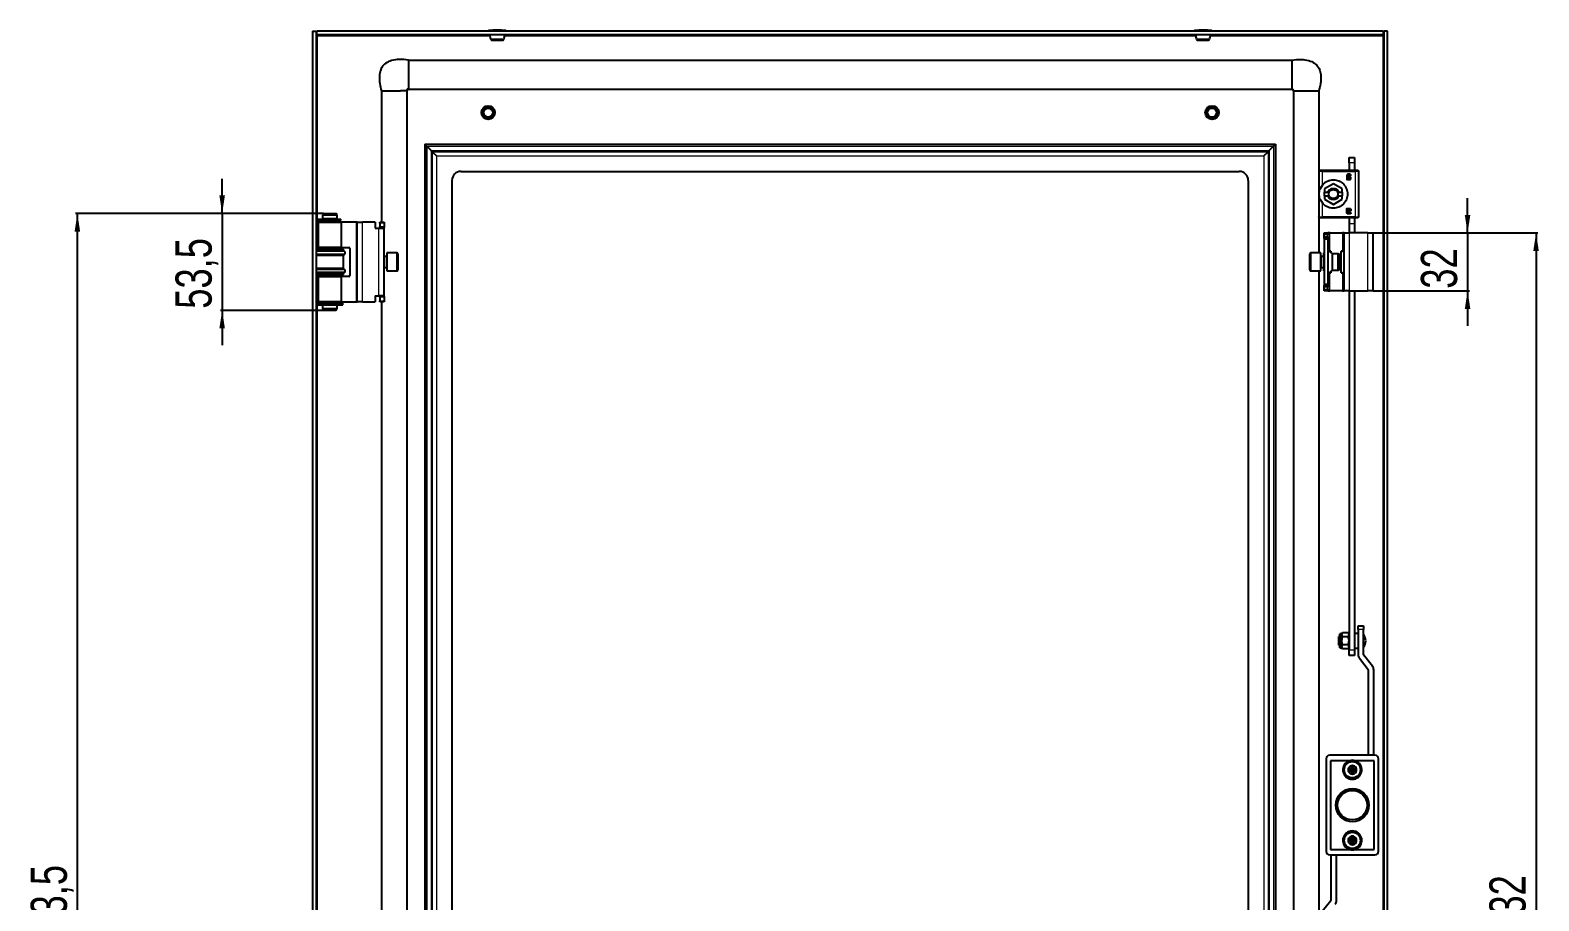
# Model space of a CAD drawing. Header units: millimetres. Extents: x -428 to 1583, y -501 to 869.
# Drawn here: x 749 to 1583, y 217 to 698 of the extents above; entities that cross this region are included whole.
import ezdxf

# ---------------------------------------------------------------- set-up
doc = ezdxf.new("R2010")
doc.units = ezdxf.units.MM
doc.layers.add('FORMAT', color=7, linetype='Continuous')
doc.styles.add('SLDTEXTSTYLE0', font='TXT', dxfattribs={"width": 0.75})
doc.dimstyles.new('SLDDIMSTYLE0', dxfattribs={"dimtxt": 20, "dimasz": 10, "dimexe": 0, "dimexo": 0.0625, "dimgap": 5, "dimtad": 2, "dimdec": 1, "dimrnd": 1e-09, "dimzin": 12, "dimdsep": 46, "dimtxsty": 'SLDTEXTSTYLE0', "dimsah": 1, "dimcen": 0.09, "dimadec": 0, "dimazin": 3, "dimtfac": 1, "dimtofl": 0, "dimtmove": 0, "dimatfit": 3, "dimfxl": 0, "dimfrac": 2, "dimtolj": 1, "dimtzin": 12, "dimarcsym": 0})
doc.dimstyles.new('SLDDIMSTYLE1', dxfattribs={"dimtxt": 20, "dimasz": 10, "dimexe": 0, "dimexo": 0.0625, "dimgap": 5, "dimtad": 2, "dimdec": 1, "dimrnd": 1e-09, "dimzin": 12, "dimdsep": 46, "dimtxsty": 'SLDTEXTSTYLE0', "dimsah": 1, "dimcen": 0.09, "dimadec": 0, "dimazin": 3, "dimtfac": 1, "dimtmove": 0, "dimatfit": 0, "dimfxl": 0, "dimfrac": 2, "dimtolj": 1, "dimtzin": 12, "dimarcsym": 0})

# ---------------------------------------------------------------- blocks, each defined once
blk = doc.blocks.new('_D_6')
at = {"layer": 'FORMAT'}
for p, q in [((911.39, 596.64), (774.32, 596.64)), ((775.32, -156.86), (775.32, 596.64)), ((911.39, -156.86), (774.32, -156.86))]:
    blk.add_line(p, q, dxfattribs=at)
for points in [[(775.32, 596.64), (773.78, 586.64), (776.85, 586.64)], [(775.32, -156.86), (776.85, -146.86), (773.78, -146.86)]]:
    blk.add_solid(points, dxfattribs=at)
at = {"layer": 'FORMAT', "insert": (749.53, 186.64), "char_height": 20, "attachment_point": 1, "rotation": 90, "style": 'SLDTEXTSTYLE0'}
blk.add_mtext('753,5', dxfattribs=at)
blk = doc.blocks.new('_D_7')
at = {"layer": 'FORMAT'}
for p, q in [((855.32, 596.64), (855.32, 615.87)), ((911.39, 596.64), (854.32, 596.64)), ((855.32, 596.64), (855.32, 543.14)), ((911.39, 543.14), (854.32, 543.14)), ((855.32, 543.14), (855.32, 523.91))]:
    blk.add_line(p, q, dxfattribs=at)
for points in [[(855.32, 596.64), (856.85, 606.64), (853.78, 606.64)], [(855.32, 543.14), (853.78, 533.14), (856.85, 533.14)]]:
    blk.add_solid(points, dxfattribs=at)
at = {"layer": 'FORMAT', "insert": (829.53, 544.03), "char_height": 20, "attachment_point": 1, "rotation": 90, "style": 'SLDTEXTSTYLE0'}
blk.add_mtext('53,5', dxfattribs=at)
blk = doc.blocks.new('_D_8')
at = {"layer": 'FORMAT'}
for p, q in [((1491.33, 585.89), (1582.33, 585.89)), ((1581.33, 585.89), (1581.33, -146.11)), ((1491.33, -146.11), (1582.33, -146.11))]:
    blk.add_line(p, q, dxfattribs=at)
for points in [[(1581.33, 585.89), (1579.79, 575.89), (1582.86, 575.89)], [(1581.33, -146.11), (1582.86, -136.11), (1579.79, -136.11)]]:
    blk.add_solid(points, dxfattribs=at)
at = {"layer": 'FORMAT', "insert": (1555.54, 197.72), "char_height": 20, "attachment_point": 1, "rotation": 90, "style": 'SLDTEXTSTYLE0'}
blk.add_mtext('732', dxfattribs=at)
blk = doc.blocks.new('_D_9')
at = {"layer": 'FORMAT'}
for p, q in [((1543.49, 585.89), (1543.49, 605.12)), ((1491.33, 585.89), (1544.49, 585.89)), ((1543.49, 585.89), (1543.49, 553.89)), ((1491.33, 553.89), (1544.49, 553.89)), ((1543.49, 553.89), (1543.49, 534.66))]:
    blk.add_line(p, q, dxfattribs=at)
for points in [[(1543.49, 585.89), (1545.03, 595.89), (1541.95, 595.89)], [(1543.49, 553.89), (1541.95, 543.89), (1545.03, 543.89)]]:
    blk.add_solid(points, dxfattribs=at)
at = {"layer": 'FORMAT', "insert": (1517.71, 555.11), "char_height": 20, "attachment_point": 1, "rotation": 90, "style": 'SLDTEXTSTYLE0'}
blk.add_mtext('32', dxfattribs=at)

msp = doc.modelspace()

# ---------------------------------------------------------------- linework, layer by layer
at = {"color": 7, "linetype": 'Continuous', "lineweight": 25}
for p, q in [((905.32, 697.39), (905.32, -257.61)), ((905.32, 697.39), (907.32, 697.39)), ((907.32, 697.39), (907.32, -257.61)), ((907.62, 695.39), (907.62, 697.39)), ((1497.02, 697.39), (907.62, 697.39)), ((1497.02, 695.39), (907.62, 695.39)), ((907.92, 694.79), (907.72, 695.39)), ((1007.32, 692.77), (1003.73, 692.77)), ((1004.22, 692.39), (1010.42, 692.39)), ((1010.91, 692.77), (1007.32, 692.77)), ((1400.91, 692.77), (1393.73, 692.77)), ((1394.22, 692.39), (1400.42, 692.39)), ((1496.93, 695.39), (1496.72, 694.79)), ((1497.02, 695.39), (1497.02, 697.39)), ((1499.32, 697.39), (1497.32, 697.39)), ((1497.32, -257.61), (1497.32, 697.39)), ((1499.32, -257.61), (1499.32, 697.39)), ((958.32, 681.39), (958.32, 665.55)), ((958.32, 681.39), (1446.32, 681.39)), ((943.32, 664.39), (944.3, 664.39)), ((943.32, 664.39), (943.32, 591.89)), ((944.3, 664.39), (946.75, 664.39)), ((946.75, 664.39), (950.32, 664.39)), ((950.32, 664.39), (953.89, 664.39)), ((957.32, 664.39), (957.32, -224.61)), ((958.32, 665.39), (1446.32, 665.39)), ((1447.32, 664.39), (1447.32, -224.61)), ((1461.32, 664.39), (1461.32, 620.06)), ((967.32, 634.89), (967.32, -195.11)), ((967.32, 634.89), (968.32, 633.89)), ((967.32, 634.89), (1437.32, 634.89)), ((968.42, 633.79), (970.73, 631.48)), ((1433.91, 631.48), (1436.22, 633.79)), ((1436.32, 633.89), (1437.32, 634.89)), ((1437.32, 634.89), (1437.32, -195.11)), ((970.73, 631.48), (971.42, 630.79)), ((971.42, 630.79), (973.73, 628.48)), ((1430.91, 628.48), (1433.22, 630.79)), ((1433.22, 630.79), (1433.91, 631.48)), ((1478.02, 627.59), (1481.02, 627.59)), ((1478.02, 624.59), (1478.02, 627.59)), ((1481.02, 627.59), (1481.02, 624.59)), ((987.32, 619.89), (1417.32, 619.89)), ((1461.32, 619.89), (1461.32, 594.89)), ((1481.32, 620.39), (1463.32, 620.39)), ((1476.76, 617.35), (1476.76, 615.48)), ((1477.29, 617.09), (1477.29, 617.31)), ((1477.67, 617.09), (1477.29, 617.09)), ((1478.02, 624.59), (1478.02, 620.39)), ((1481.02, 624.59), (1481.02, 620.39)), ((1481.92, 620.39), (1481.67, 620.39)), ((1483.32, 594.89), (1483.32, 619.89)), ((982.32, 614.89), (982.32, -175.11)), ((1422.32, 614.89), (1422.32, -175.11)), ((1462.15, 610.51), (1463.66, 612.77)), ((1469.32, 613.1), (1464.37, 610.25)), ((1464.37, 610.25), (1464.37, 608.39)), ((1474.27, 610.25), (1469.32, 613.1)), ((1474.27, 608.39), (1474.27, 610.25)), ((1477.22, 615.48), (1477.22, 615.76)), ((1477.29, 616.74), (1477.72, 616.74)), ((1477.29, 616.15), (1477.29, 616.74)), ((1463.66, 602), (1462.15, 604.26)), ((1464.37, 608.39), (1466.33, 608.39)), ((1464.37, 606.39), (1464.37, 608.39)), ((1464.37, 606.39), (1466.33, 606.39)), ((1464.37, 606.39), (1464.37, 604.53)), ((1464.37, 604.53), (1469.32, 601.67)), ((1467.03, 608.39), (1466.33, 608.39)), ((1466.33, 606.39), (1467.03, 606.39)), ((1469.32, 601.67), (1474.27, 604.53)), ((1472.31, 608.39), (1471.61, 608.39)), ((1471.61, 606.39), (1472.31, 606.39)), ((1472.31, 608.39), (1474.27, 608.39)), ((1472.31, 606.39), (1474.27, 606.39)), ((1474.27, 608.39), (1474.27, 606.39)), ((1474.27, 604.53), (1474.27, 606.39)), ((907.67, 593.59), (907.67, 592.69)), ((907.67, 593.59), (920.56, 593.59)), ((907.67, 592.69), (920.56, 592.69)), ((908.37, 591.89), (908.37, 577.89)), ((908.37, 591.89), (921.27, 591.89)), ((911.4, 596.64), (910.82, 595.64)), ((910.82, 595.64), (910.82, 593.64)), ((918.82, 595.64), (910.82, 595.64)), ((915.58, 593.64), (910.82, 593.64)), ((910.82, 592.64), (910.82, 591.89)), ((915.58, 592.64), (910.82, 592.64)), ((911.32, 593.64), (911.32, 593.59)), ((911.32, 592.69), (911.32, 592.64)), ((911.4, 596.64), (918.24, 596.64)), ((918.82, 593.64), (915.58, 593.64)), ((918.82, 592.64), (915.58, 592.64)), ((918.82, 595.64), (918.24, 596.64)), ((918.32, 593.59), (918.32, 593.64)), ((918.32, 592.64), (918.32, 592.69)), ((918.82, 593.64), (918.82, 595.64)), ((918.82, 591.89), (918.82, 592.64)), ((920.56, 593.59), (920.65, 593.59)), ((920.56, 592.69), (920.65, 592.69)), ((920.65, 592.69), (920.65, 593.59)), ((920.65, 593.59), (920.86, 593.59)), ((920.65, 592.69), (920.86, 592.69)), ((920.86, 592.69), (920.86, 593.59)), ((921.27, 577.89), (921.27, 591.89)), ((929.37, 591.89), (921.27, 591.89)), ((929.87, 591.89), (929.37, 591.89)), ((929.87, 591.89), (932.87, 591.89)), ((929.87, 547.89), (929.87, 591.89)), ((939.87, 591.89), (932.87, 591.89)), ((939.87, 591.89), (939.87, 588.59)), ((942.37, 591.89), (944.87, 591.89)), ((942.37, 591.39), (942.37, 591.89)), ((944.87, 591.89), (944.87, 591.39)), ((1461.32, 594.71), (1461.32, 574.89)), ((1463.32, 594.39), (1481.32, 594.39)), ((1476.76, 597.43), (1476.76, 599.3)), ((1477.22, 599.3), (1477.22, 599.02)), ((1477.29, 598.03), (1477.29, 598.62)), ((1477.72, 598.03), (1477.29, 598.03)), ((1477.67, 597.68), (1477.29, 597.68)), ((1477.29, 597.68), (1477.29, 597.46)), ((1478.02, 594.48), (1478.02, 591.09)), ((1481.02, 594.48), (1481.02, 591.09)), ((1481.67, 594.39), (1481.92, 594.39)), ((939.87, 588.59), (941.87, 588.59)), ((941.87, 588.59), (944.87, 588.59)), ((942.37, 591.39), (942.37, 589.39)), ((942.37, 588.89), (942.37, 589.39)), ((944.87, 588.89), (942.37, 588.89)), ((942.37, 588.89), (942.37, 588.59)), ((944.87, 591.39), (944.87, 589.39)), ((944.87, 589.39), (944.87, 588.89)), ((944.87, 588.59), (944.87, 588.89)), ((944.87, 551.19), (944.87, 588.59)), ((1464.32, 584.89), (1464.32, 585.89)), ((1464.32, 585.89), (1466.32, 585.89)), ((1464.32, 583.89), (1464.32, 584.89)), ((1464.32, 582.89), (1464.32, 583.89)), ((1466.32, 585.89), (1466.32, 584.89)), ((1467.32, 585.89), (1466.32, 585.89)), ((1466.32, 583.89), (1466.32, 584.89)), ((1466.32, 583.89), (1466.32, 582.89)), ((1467.32, 585.89), (1474.32, 585.89)), ((1475.32, 585.89), (1474.32, 585.89)), ((1475.32, 553.89), (1475.32, 585.89)), ((1475.32, 585.89), (1478.32, 585.89)), ((1478.02, 591.09), (1478.02, 585.89)), ((1488.32, 585.89), (1478.32, 585.89)), ((1481.02, 591.09), (1481.02, 585.89)), ((1488.32, 585.89), (1491.32, 585.89)), ((1491.32, 553.89), (1491.32, 585.89)), ((907.32, 576.89), (922.32, 576.89)), ((922.32, 576.29), (907.32, 576.29)), ((921.27, 577.89), (908.37, 577.89)), ((910.82, 577.89), (910.82, 576.89)), ((918.82, 576.89), (918.82, 577.89)), ((921.27, 577.89), (925.37, 577.89)), ((922.32, 576.29), (922.32, 576.89)), ((923.02, 575.6), (922.32, 576.29)), ((925.87, 577.39), (925.87, 562.39)), ((1466.32, 582.89), (1464.32, 582.89)), ((1464.32, 582.89), (1464.32, 582.39)), ((1466.32, 582.39), (1464.32, 582.39)), ((1464.32, 582.39), (1464.32, 557.39)), ((1466.32, 582.89), (1466.32, 582.39)), ((1466.32, 582.39), (1466.32, 557.39)), ((1466.32, 575.89), (1467.32, 575.89)), ((1468.02, 575.89), (1467.32, 575.89)), ((1468.02, 575.89), (1468.02, 575.44)), ((1473.62, 563.89), (1473.62, 575.89)), ((1474.32, 575.89), (1473.62, 575.89)), ((1474.32, 575.89), (1475.32, 575.89)), ((922.32, 573.49), (907.32, 573.49)), ((922.32, 573.49), (923.02, 574.17)), ((922.32, 566.29), (922.32, 573.49)), ((946.12, 572.89), (944.87, 572.89)), ((944.87, 566.89), (946.12, 566.89)), ((951.77, 574.89), (946.37, 574.89)), ((946.37, 574.89), (946.37, 564.89)), ((952.37, 574.29), (952.37, 565.49)), ((1456.32, 567.64), (1456.32, 574.29)), ((1456.32, 565.49), (1456.32, 567.64)), ((1462.32, 574.89), (1456.92, 574.89)), ((1462.32, 567.33), (1462.32, 574.89)), ((1462.32, 564.89), (1462.32, 567.33)), ((1463.82, 572.89), (1462.57, 572.89)), ((1462.57, 566.89), (1463.82, 566.89)), ((1464.32, 574.89), (1463.82, 574.89)), ((1463.82, 574.89), (1463.82, 573.68)), ((1463.82, 573.68), (1463.82, 564.89)), ((1471.95, 574.39), (1468.82, 574.39)), ((1468.82, 565.39), (1468.82, 574.39)), ((1472.82, 573.89), (1471.95, 574.39)), ((1471.95, 565.39), (1471.95, 574.39)), ((1472.82, 565.89), (1472.82, 573.89)), ((922.32, 566.29), (907.32, 566.29)), ((922.32, 563.49), (907.32, 563.49)), ((907.32, 562.89), (922.32, 562.89)), ((908.37, 561.89), (908.37, 547.89)), ((908.37, 561.89), (921.27, 561.89)), ((910.82, 562.89), (910.82, 561.89)), ((918.82, 561.89), (918.82, 562.89)), ((921.27, 547.89), (921.27, 561.89)), ((925.37, 561.89), (921.27, 561.89)), ((923.02, 565.6), (922.32, 566.29)), ((922.32, 563.49), (923.02, 564.17)), ((922.32, 562.89), (922.32, 563.49)), ((946.37, 564.89), (951.77, 564.89)), ((1456.92, 564.89), (1462.32, 564.89)), ((1461.32, 564.89), (1461.32, -125.11)), ((1463.82, 564.89), (1464.32, 564.89)), ((1467.32, 563.89), (1466.32, 563.89)), ((1467.32, 563.89), (1468.02, 563.89)), ((1468.02, 564.34), (1468.02, 563.89)), ((1468.82, 565.39), (1471.95, 565.39)), ((1471.95, 565.39), (1472.82, 565.89)), ((1473.62, 563.89), (1474.32, 563.89)), ((1475.32, 563.89), (1474.32, 563.89)), ((939.87, 551.19), (941.87, 551.19)), ((939.87, 551.19), (939.87, 547.89)), ((944.87, 551.19), (941.87, 551.19)), ((942.37, 551.19), (942.37, 550.89)), ((942.37, 550.89), (944.87, 550.89)), ((942.37, 550.39), (942.37, 550.89)), ((942.37, 550.39), (942.37, 548.39)), ((944.87, 550.89), (944.87, 551.19)), ((944.87, 550.89), (944.87, 550.39)), ((944.87, 550.39), (944.87, 548.39)), ((1466.32, 557.39), (1464.32, 557.39)), ((1464.32, 557.39), (1464.32, 556.89)), ((1464.32, 555.89), (1464.32, 556.89)), ((1464.32, 556.89), (1466.32, 556.89)), ((1464.32, 554.89), (1464.32, 555.89)), ((1464.32, 553.89), (1464.32, 554.89)), ((1466.32, 553.89), (1464.32, 553.89)), ((1466.32, 557.39), (1466.32, 556.89)), ((1466.32, 556.89), (1466.32, 555.89)), ((1466.32, 554.89), (1466.32, 555.89)), ((1466.32, 554.89), (1466.32, 553.89)), ((1466.32, 553.89), (1467.32, 553.89)), ((1474.32, 553.89), (1467.32, 553.89)), ((1474.32, 553.89), (1475.32, 553.89)), ((1478.32, 553.89), (1475.32, 553.89)), ((1478.02, 553.89), (1478.02, 355.59)), ((1478.32, 553.89), (1488.32, 553.89)), ((1481.02, 553.89), (1481.02, 355.59)), ((1491.32, 553.89), (1488.32, 553.89)), ((907.67, 547.09), (907.67, 546.19)), ((907.67, 547.09), (921.97, 547.09)), ((907.67, 546.19), (921.97, 546.19)), ((921.27, 547.89), (908.37, 547.89)), ((910.82, 547.89), (910.82, 547.14)), ((915.58, 547.14), (910.82, 547.14)), ((910.82, 546.14), (910.82, 544.14)), ((915.58, 546.14), (910.82, 546.14)), ((910.82, 544.14), (911.4, 543.14)), ((910.82, 544.14), (915.58, 544.14)), ((911.32, 547.14), (911.32, 547.09)), ((911.32, 546.19), (911.32, 546.14)), ((915.47, 543.14), (911.4, 543.14)), ((918.24, 543.14), (915.47, 543.14)), ((918.82, 547.14), (915.58, 547.14)), ((918.82, 546.14), (915.58, 546.14)), ((915.58, 544.14), (918.82, 544.14)), ((918.24, 543.14), (918.82, 544.14)), ((918.32, 547.09), (918.32, 547.14)), ((918.32, 546.14), (918.32, 546.19)), ((918.82, 547.14), (918.82, 547.89)), ((918.82, 544.14), (918.82, 546.14)), ((921.27, 547.89), (929.37, 547.89)), ((921.97, 546.19), (921.97, 547.09)), ((929.37, 547.89), (929.87, 547.89)), ((932.87, 547.89), (929.87, 547.89)), ((932.87, 547.89), (939.87, 547.89)), ((942.37, 547.89), (942.37, 548.39)), ((944.87, 547.89), (942.37, 547.89)), ((943.32, 547.89), (943.32, -108.11)), ((944.87, 548.39), (944.87, 547.89)), ((1483.02, 366.89), (1483.02, 368.89)), ((1483.02, 368.89), (1486.02, 368.89)), ((1483.02, 366.89), (1483.02, 352.96)), ((1486.02, 368.89), (1486.02, 366.89)), ((1486.02, 352.96), (1486.02, 366.89)), ((1472.82, 363.54), (1472.32, 363.04)), ((1472.32, 358.14), (1472.32, 363.04)), ((1474.02, 364.44), (1472.82, 364.44)), ((1472.82, 360.59), (1472.82, 364.44)), ((1472.82, 356.74), (1472.82, 360.59)), ((1474.37, 365.04), (1474.02, 364.44)), ((1474.02, 360.59), (1474.02, 364.44)), ((1474.02, 356.74), (1474.02, 360.59)), ((1477.47, 365.04), (1474.37, 365.04)), ((1477.47, 362.81), (1474.37, 362.81)), ((1477.82, 364.44), (1477.47, 365.04)), ((1477.82, 364.44), (1477.82, 356.74)), ((1478.02, 363.54), (1477.82, 363.54)), ((1483.02, 364.59), (1481.02, 364.59)), ((1472.32, 358.14), (1472.82, 357.64)), ((1472.82, 356.74), (1474.02, 356.74)), ((1474.02, 356.74), (1474.37, 356.14)), ((1477.47, 358.36), (1474.37, 358.36)), ((1477.47, 356.14), (1474.37, 356.14)), ((1477.47, 356.14), (1477.82, 356.74)), ((1477.82, 357.64), (1478.02, 357.64)), ((1478.02, 352.59), (1478.02, 355.59)), ((1481.02, 352.59), (1478.02, 352.59)), ((1481.02, 356.59), (1483.02, 356.59)), ((1481.02, 355.59), (1481.02, 352.59)), ((1483.71, 350.98), (1488.58, 344.8)), ((1490.93, 346.66), (1486.06, 352.83)), ((1488.62, 344.68), (1488.62, 297.39)), ((1491.62, 297.39), (1491.62, 344.68)), ((1465.32, 295.39), (1465.32, 244.39)), ((1492.32, 297.39), (1467.32, 297.39)), ((1467.82, 294.39), (1467.82, 245.39)), ((1478.22, 294.39), (1467.82, 294.39)), ((1491.82, 294.39), (1481.42, 294.39)), ((1491.82, 245.39), (1491.82, 294.39)), ((1494.32, 244.39), (1494.32, 295.39)), ((1477.91, 289.55), (1477.55, 289.99)), ((1479.12, 289.99), (1477.55, 289.99)), ((1477.91, 289.22), (1477.55, 288.79)), ((1477.55, 288.79), (1479.12, 288.79)), ((1479.12, 289.55), (1477.91, 289.55)), ((1477.91, 289.22), (1479.12, 289.22)), ((1479.22, 291.66), (1479.22, 290.09)), ((1479.66, 291.29), (1479.22, 291.66)), ((1479.22, 288.69), (1479.22, 287.12)), ((1479.66, 287.48), (1479.22, 287.12)), ((1479.66, 291.29), (1479.66, 290.09)), ((1479.66, 288.69), (1479.66, 287.48)), ((1479.98, 291.29), (1480.42, 291.66)), ((1479.98, 290.09), (1479.98, 291.29)), ((1479.98, 287.48), (1479.98, 288.69)), ((1479.98, 287.48), (1480.42, 287.12)), ((1480.42, 290.09), (1480.42, 291.66)), ((1480.42, 287.12), (1480.42, 288.69)), ((1482.09, 289.99), (1480.52, 289.99)), ((1481.73, 289.55), (1480.52, 289.55)), ((1480.52, 289.22), (1481.73, 289.22)), ((1480.52, 288.79), (1482.09, 288.79)), ((1481.73, 289.55), (1482.09, 289.99)), ((1481.73, 289.22), (1482.09, 288.79)), ((1477.91, 250.55), (1477.55, 250.99)), ((1477.55, 250.99), (1479.12, 250.99)), ((1477.91, 250.22), (1477.55, 249.79)), ((1477.91, 250.55), (1479.12, 250.55)), ((1479.12, 250.22), (1477.91, 250.22)), ((1479.22, 251.09), (1479.22, 252.66)), ((1479.66, 252.29), (1479.22, 252.66)), ((1479.66, 251.09), (1479.66, 252.29)), ((1479.98, 252.29), (1480.42, 252.66)), ((1479.98, 252.29), (1479.98, 251.09)), ((1480.42, 252.66), (1480.42, 251.09)), ((1480.52, 250.99), (1482.09, 250.99)), ((1480.52, 250.55), (1481.73, 250.55)), ((1481.73, 250.22), (1480.52, 250.22)), ((1481.73, 250.55), (1482.09, 250.99)), ((1481.73, 250.22), (1482.09, 249.79)), ((1467.32, 242.39), (1492.32, 242.39)), ((1467.82, 245.39), (1478.22, 245.39)), ((1468.02, 242.39), (1468.02, 217.16)), ((1471.02, 217.16), (1471.02, 242.39)), ((1479.12, 249.79), (1477.55, 249.79)), ((1479.22, 248.12), (1479.22, 249.69)), ((1479.66, 248.48), (1479.22, 248.12)), ((1479.66, 248.48), (1479.66, 249.69)), ((1479.98, 249.69), (1479.98, 248.48)), ((1479.98, 248.48), (1480.42, 248.12)), ((1480.42, 249.69), (1480.42, 248.12)), ((1482.09, 249.79), (1480.52, 249.79)), ((1481.42, 245.39), (1491.82, 245.39)), ((1467.98, 217.03), (1463.22, 211.06))]:
    msp.add_line(p, q, dxfattribs=at)
at = {"color": 8, "linetype": 'Continuous', "lineweight": 18}
for p, q in [((907.92, 593.59), (907.92, 694.79)), ((907.92, 694.79), (1003.28, 694.79)), ((1007.32, 697.51), (1002.46, 697.51)), ((1007.32, 697.64), (1002.57, 697.64)), ((1012.07, 697.64), (1007.32, 697.64)), ((1012.18, 697.51), (1007.32, 697.51)), ((1011.37, 694.79), (1393.28, 694.79)), ((1402.18, 697.51), (1392.46, 697.51)), ((1402.07, 697.64), (1392.57, 697.64)), ((1401.37, 694.79), (1496.72, 694.79)), ((1496.72, 694.79), (1496.72, -255.01)), ((968.32, 633.89), (968.32, -194.11)), ((968.32, 633.89), (1436.32, 633.89)), ((968.42, 633.79), (968.42, -194.01)), ((968.42, 633.79), (1436.22, 633.79)), ((1436.22, 633.79), (1436.22, -194.01)), ((1436.32, 633.89), (1436.32, -194.11)), ((970.73, 631.48), (1433.91, 631.48)), ((970.73, 631.48), (970.73, -191.7)), ((971.42, 630.79), (971.42, -191.01)), ((971.42, 630.79), (1433.22, 630.79)), ((973.73, 628.48), (973.73, -188.7)), ((973.73, 628.48), (1430.91, 628.48)), ((1430.91, 628.48), (1430.91, -188.7)), ((1433.22, 630.79), (1433.22, -191.01)), ((1433.91, 631.48), (1433.91, -191.7)), ((1463.32, 612.45), (1463.32, 619.89)), ((1463.32, 619.89), (1481.32, 619.89)), ((1481.02, 624.59), (1478.02, 624.59)), ((1481.32, 619.89), (1481.32, 594.89)), ((1463.32, 594.89), (1463.32, 602.33)), ((1469.32, 604.89), (1469.32, 604.24)), ((907.92, 576.89), (907.92, 592.69)), ((920.56, 593.59), (920.56, 592.69)), ((929.37, 591.89), (929.37, 547.89)), ((932.87, 547.89), (932.87, 591.89)), ((1481.32, 594.89), (1463.32, 594.89)), ((941.87, 551.19), (941.87, 588.59)), ((944.87, 591.39), (942.37, 591.39)), ((942.37, 589.39), (944.87, 589.39)), ((1466.32, 584.89), (1464.32, 584.89)), ((1464.32, 583.89), (1466.32, 583.89)), ((1467.32, 575.89), (1467.32, 585.89)), ((1474.32, 585.89), (1474.32, 575.89)), ((1478.02, 591.09), (1481.02, 591.09)), ((1478.32, 553.89), (1478.32, 585.89)), ((1488.32, 553.89), (1488.32, 585.89)), ((923.02, 575.6), (907.32, 575.6)), ((923.02, 574.17), (907.32, 574.17)), ((946.12, 572.48), (946.12, 572.89)), ((946.12, 566.89), (946.12, 572.48)), ((951.77, 564.89), (951.77, 574.89)), ((1456.92, 574.89), (1456.92, 567.33)), ((1456.92, 567.33), (1456.92, 564.89)), ((1462.57, 572.89), (1462.57, 566.89)), ((923.02, 565.6), (907.32, 565.6)), ((923.02, 564.17), (907.32, 564.17)), ((907.92, 547.09), (907.92, 562.89)), ((1467.32, 553.89), (1467.32, 563.89)), ((1474.32, 563.89), (1474.32, 553.89)), ((944.87, 550.39), (942.37, 550.39)), ((1466.32, 555.89), (1464.32, 555.89)), ((1464.32, 554.89), (1466.32, 554.89)), ((907.92, -106.41), (907.92, 546.19)), ((942.37, 548.39), (944.87, 548.39)), ((1486.02, 366.89), (1483.02, 366.89)), ((1478.02, 355.59), (1481.02, 355.59)), ((1479.12, 289.55), (1479.12, 289.99)), ((1479.12, 289.22), (1479.12, 288.79)), ((1479.66, 290.09), (1479.22, 290.09)), ((1479.66, 288.69), (1479.22, 288.69)), ((1479.98, 290.09), (1480.42, 290.09)), ((1479.98, 288.69), (1480.42, 288.69)), ((1480.52, 289.55), (1480.52, 289.99)), ((1480.52, 289.22), (1480.52, 288.79)), ((1479.12, 250.55), (1479.12, 250.99)), ((1479.12, 250.22), (1479.12, 249.79)), ((1479.66, 251.09), (1479.22, 251.09)), ((1479.98, 251.09), (1480.42, 251.09)), ((1480.52, 250.55), (1480.52, 250.99)), ((1480.52, 250.22), (1480.52, 249.79)), ((1479.66, 249.69), (1479.22, 249.69)), ((1479.98, 249.69), (1480.42, 249.69))]:
    msp.add_line(p, q, dxfattribs=at)
at = {"color": 7, "linetype": 'Continuous', "lineweight": 25}
for centre, radius in [((1002.32, 652.39), 3.75), ((1002.32, 652.39), 3), ((1002.32, 652.39), 2.5), ((1402.32, 652.39), 3.75), ((1402.32, 652.39), 3), ((1402.32, 652.39), 2.5), ((1479.82, 289.39), 4.5), ((1479.82, 269.89), 9.15), ((1479.82, 269.89), 8.15), ((1479.82, 250.39), 4.5)]:
    msp.add_circle(centre, radius, dxfattribs=at)
for centre, radius, start, end in [((1002.59, 697.51), 0.126, 96.02558, 180), ((1028.23, 697.45), 25.77, 179.86102, 180.13898), ((1007.32, 652.64), 45.25, 90.0016, 96.02558), ((1009.44, 695.12), 6.18, 177.53422, 202.36543), ((1004.22, 692.89), 0.5, 193.38346, 270), ((1007.32, 652.64), 45.25, 83.97442, 89.9984), ((1010.42, 692.89), 0.5, 270, 346.61654), ((1005.2, 695.12), 6.18, 337.63457, 2.46578), ((1012.06, 697.51), 0.126, 0, 83.97442), ((986.42, 697.45), 25.77, 359.86102, 0.13898), ((1392.59, 697.51), 0.126, 96.02558, 180), ((1418.23, 697.45), 25.77, 179.86102, 180.13898), ((1397.32, 652.64), 45.25, 90.0016, 96.02558), ((1399.44, 695.12), 6.18, 177.53422, 202.36543), ((1394.22, 692.89), 0.5, 193.38346, 270), ((1397.32, 652.64), 45.25, 83.97442, 89.9984), ((1400.42, 692.89), 0.5, 270, 346.61654), ((1395.2, 695.12), 6.18, 337.63457, 2.46578), ((1402.06, 697.51), 0.126, 0, 83.97442), ((1376.42, 697.45), 25.77, 359.86102, 0.13898), ((987.32, 614.89), 5, 90, 180), ((1417.32, 614.89), 5, 0, 90), ((922.32, 574.89), 1, 314.427, 45.573), ((925.37, 577.39), 0.5, 0, 90), ((946.12, 573.14), 0.25, 270, 0), ((946.12, 566.64), 0.25, 0, 90), ((951.77, 574.29), 0.6, 0, 90), ((1456.92, 574.29), 0.6, 90, 180), ((1462.57, 573.14), 0.25, 180, 270), ((1462.57, 566.64), 0.25, 90, 180), ((922.32, 564.89), 1, 314.427, 45.573), ((925.37, 562.39), 0.5, 270, 0), ((951.77, 565.49), 0.6, 270, 0), ((1456.92, 565.49), 0.6, 180, 270), ((1479.38, 359.63), 8, 6.88194, 33.87093), ((1479.38, 361.55), 8, 326.12907, 353.11806), ((1486.22, 352.96), 3.2, 180, 218.26399), ((1486.22, 352.96), 0.2, 180, 218.26399), ((1488.42, 344.68), 0.2, 0, 38.26399), ((1488.42, 344.68), 3.2, 0, 38.26399), ((1467.32, 295.39), 2, 90, 180), ((1479.82, 289.39), 5.25, 107.75279, 72.24721), ((1479.82, 289.39), 5.25, 72.24721, 107.75279), ((1492.32, 295.39), 2, 0, 90), ((1479.82, 289.39), 2.35, 165.2075, 194.7925), ((1479.82, 289.39), 2.35, 104.7925, 165.2075), ((1479.82, 289.39), 2.35, 194.7925, 255.2075), ((1479.82, 289.39), 1.91, 175.10562, 184.89438), ((1479.12, 290.09), 0.1, 270, 0), ((1479.12, 290.09), 0.537, 270, 0), ((1479.12, 288.69), 0.537, 0, 90), ((1479.12, 288.69), 0.1, 0, 90), ((1479.82, 289.39), 2.35, 75.2075, 104.7925), ((1479.82, 289.39), 2.35, 255.2075, 284.7925), ((1479.82, 289.39), 1.91, 85.10562, 94.89438), ((1479.82, 289.39), 1.91, 265.10562, 274.89438), ((1480.52, 290.09), 0.537, 180, 270), ((1480.52, 288.69), 0.537, 90, 180), ((1479.82, 289.39), 2.35, 14.7925, 75.2075), ((1480.52, 290.09), 0.1, 180, 270), ((1479.82, 289.39), 2.35, 284.7925, 345.2075), ((1480.52, 288.69), 0.1, 90, 180), ((1479.82, 289.39), 1.91, 355.10562, 4.89438), ((1479.82, 289.39), 2.35, 345.2075, 14.7925), ((1479.82, 250.39), 5.25, 287.75279, 252.24721), ((1479.82, 250.39), 2.35, 165.2075, 194.7925), ((1479.82, 250.39), 2.35, 104.7925, 165.2075), ((1479.82, 250.39), 1.91, 175.10562, 184.89438), ((1479.12, 251.09), 0.1, 270, 0), ((1479.12, 251.09), 0.537, 270, 0), ((1479.12, 249.69), 0.537, 0, 90), ((1479.82, 250.39), 2.35, 75.2075, 104.7925), ((1479.82, 250.39), 1.91, 85.10562, 94.89438), ((1480.52, 251.09), 0.537, 180, 270), ((1480.52, 249.69), 0.537, 90, 180), ((1479.82, 250.39), 2.35, 14.7925, 75.2075), ((1480.52, 251.09), 0.1, 180, 270), ((1479.82, 250.39), 1.91, 355.10562, 4.89438), ((1479.82, 250.39), 2.35, 345.2075, 14.7925), ((1467.32, 244.39), 2, 180, 270), ((1479.82, 250.39), 2.35, 194.7925, 255.2075), ((1479.82, 250.39), 5.25, 252.24721, 287.75279), ((1479.12, 249.69), 0.1, 0, 90), ((1479.82, 250.39), 2.35, 255.2075, 284.7925), ((1479.82, 250.39), 1.91, 265.10562, 274.89438), ((1479.82, 250.39), 2.35, 284.7925, 345.2075), ((1480.52, 249.69), 0.1, 90, 180), ((1492.32, 244.39), 2, 270, 0), ((1467.82, 217.16), 0.2, 321.4416, 0), ((1467.82, 217.16), 3.2, 321.4416, 0)]:
    msp.add_arc(centre, radius, start, end, dxfattribs=at)
for points, knots in [([(907.62, 695.68), (907.59, 695.77), (907.48, 696.09), (907.36, 696.65), (907.33, 697.14), (907.32, 697.39)], [0, 0, 0, 0, 0.141742, 0.566203, 1, 1, 1, 1]), ([(907.62, 695.39), (907.67, 695.39), (907.72, 695.32), (907.82, 695.1), (907.87, 694.94), (907.92, 694.79)], [0, 0, 0, 0, 0.5, 0.5, 1, 1, 1, 1]), ([(1496.72, 694.79), (1496.77, 694.94), (1496.82, 695.1), (1496.92, 695.32), (1496.97, 695.39), (1497.02, 695.39)], [0, 0, 0, 0, 0.5, 0.5, 1, 1, 1, 1]), ([(1497.32, 697.39), (1497.3, 697.01), (1497.26, 696.44), (1497.08, 695.86), (1497.02, 695.67)], [0, 0, 0, 0, 0.662931, 1, 1, 1, 1]), ([(958.32, 681.39), (956.59, 681.56), (953.45, 681.86), (949.13, 681.34), (945.69, 679.92), (943.48, 677.6), (942.4, 674.83), (942.08, 671.78), (942.37, 668.22), (942.99, 665.74), (943.32, 664.39)], [0, 0, 0, 0, 0.176713, 0.320911, 0.440308, 0.54837, 0.6374, 0.738878, 0.858543, 1, 1, 1, 1]), ([(1446.32, 681.39), (1448.05, 681.56), (1451.19, 681.86), (1455.51, 681.34), (1458.95, 679.92), (1461.16, 677.6), (1462.25, 674.83), (1462.57, 671.78), (1462.27, 668.22), (1461.65, 665.74), (1461.32, 664.39)], [0, 0, 0, 0, 0.176713, 0.320911, 0.440308, 0.54837, 0.6374, 0.738878, 0.858543, 1, 1, 1, 1]), ([(1446.32, 681.39), (1446.32, 681.36), (1446.32, 681.29), (1446.32, 680.65), (1446.32, 679.19), (1446.32, 677), (1446.32, 674.99), (1446.32, 673.39), (1446.32, 671.78), (1446.32, 669.78), (1446.32, 667.6), (1446.32, 666.09), (1446.32, 665.69), (1446.32, 665.55)], [0, 0, 0, 0, 0.069165, 0.1363, 0.267291, 0.398282, 0.465417, 0.534583, 0.603748, 0.670883, 0.801874, 0.932865, 1, 1, 1, 1]), ([(957.21, 664.39), (957.18, 664.39), (957.1, 664.39), (956.64, 664.39), (956.34, 664.39)], [0, 0, 0, 0, 0.356727, 1, 1, 1, 1]), ([(957.28, 664.39), (957.3, 664.52), (957.33, 664.77), (957.46, 664.97), (957.58, 665.06), (957.63, 665.16), (957.65, 665.23), (957.67, 665.29), (957.68, 665.32), (957.7, 665.36), (957.73, 665.41), (957.79, 665.46), (957.91, 665.52), (958.1, 665.56), (958.24, 665.55), (958.32, 665.55)], [0, 0, 0, 0, 0.233411, 0.418546, 0.549351, 0.595026, 0.631329, 0.647111, 0.661994, 0.676639, 0.691742, 0.725563, 0.766794, 0.872627, 1, 1, 1, 1]), ([(957.32, 664.39), (957.47, 664.61), (957.74, 665.02), (958.14, 665.27), (958.32, 665.39)], [0, 0, 0, 0, 0.5615605, 1, 1, 1, 1]), ([(1446.32, 665.55), (1446.42, 665.54), (1446.56, 665.52), (1446.72, 665.45), (1446.8, 665.39), (1446.86, 665.33), (1446.9, 665.25), (1446.93, 665.18), (1446.99, 665.01), (1447.16, 664.93), (1447.31, 664.7), (1447.34, 664.5), (1447.36, 664.39)], [0, 0, 0, 0, 0.146823, 0.202041, 0.247643, 0.28691, 0.323569, 0.360785, 0.40083, 0.628513, 0.79432, 1, 1, 1, 1]), ([(1447.32, 664.39), (1447.17, 664.61), (1446.9, 665.02), (1446.5, 665.27), (1446.32, 665.39)], [0, 0, 0, 0, 0.5615605, 1, 1, 1, 1]), ([(1447.44, 664.39), (1447.46, 664.39), (1447.55, 664.39), (1448, 664.39), (1448.3, 664.39)], [0, 0, 0, 0, 0.350861, 1, 1, 1, 1]), ([(1477.87, 618.39), (1477.73, 618.38), (1477.5, 618.37), (1477.22, 618.28), (1477.04, 618.16), (1476.89, 617.99), (1476.78, 617.72), (1476.77, 617.49), (1476.76, 617.35)], [0, 0, 0, 0, 0.250089, 0.382495, 0.500259, 0.622163, 0.750133, 1, 1, 1, 1]), ([(1477.29, 617.31), (1477.3, 617.4), (1477.3, 617.54), (1477.36, 617.71), (1477.43, 617.82), (1477.54, 617.9), (1477.66, 617.95), (1477.8, 617.97), (1477.89, 617.98), (1477.93, 617.98)], [0, 0, 0, 0, 0.250023, 0.382539, 0.499802, 0.620838, 0.749652, 0.874777, 1, 1, 1, 1]), ([(1479.06, 616.17), (1479.05, 616.25), (1479.04, 616.41), (1478.95, 616.62), (1478.79, 616.8), (1478.53, 616.97), (1478.14, 617.08), (1477.83, 617.09), (1477.67, 617.09)], [0, 0, 0, 0, 0.1250486, 0.2498861, 0.3708558, 0.4998199, 0.7496086, 1, 1, 1, 1]), ([(1478.94, 617.89), (1478.94, 617.95), (1478.94, 618.03), (1478.87, 618.12), (1478.74, 618.21), (1478.41, 618.34), (1478.09, 618.37), (1477.87, 618.39)], [0, 0, 0, 0, 0.1246927, 0.1871822, 0.2497734, 0.5000394, 1, 1, 1, 1]), ([(1477.93, 617.98), (1478.09, 617.96), (1478.33, 617.93), (1478.59, 617.81), (1478.71, 617.74), (1478.78, 617.69), (1478.82, 617.69), (1478.84, 617.68)], [0, 0, 0, 0, 0.4987, 0.749508, 0.874949, 0.946783, 1, 1, 1, 1]), ([(1478.84, 617.68), (1478.85, 617.68), (1478.86, 617.69), (1478.88, 617.7), (1478.9, 617.71), (1478.91, 617.73), (1478.93, 617.77), (1478.94, 617.81), (1478.94, 617.86), (1478.94, 617.88), (1478.94, 617.89)], [0, 0, 0, 0, 0.128825, 0.180169, 0.243397, 0.36986, 0.499864, 0.749649, 0.843476, 1, 1, 1, 1]), ([(1463.32, 602.33), (1463.03, 602.7), (1462.46, 603.46), (1461.91, 604.71), (1461.56, 605.99), (1461.43, 607.39), (1461.56, 608.79), (1461.91, 610.07), (1462.47, 611.32), (1463.04, 612.07), (1463.32, 612.45)], [0, 0, 0, 0, 0.125762, 0.25037, 0.375307, 0.500139, 0.62481, 0.749763, 0.874888, 1, 1, 1, 1]), ([(1476.76, 615.48), (1476.76, 615.47), (1476.76, 615.45), (1476.78, 615.43), (1476.8, 615.41), (1476.88, 615.39), (1476.95, 615.39), (1476.99, 615.39)], [0, 0, 0, 0, 0.124881, 0.183376, 0.250934, 0.500336, 1, 1, 1, 1]), ([(1476.99, 615.39), (1477.04, 615.39), (1477.1, 615.39), (1477.18, 615.41), (1477.21, 615.43), (1477.22, 615.45), (1477.22, 615.47), (1477.22, 615.48)], [0, 0, 0, 0, 0.499718, 0.749437, 0.810587, 0.875078, 1, 1, 1, 1]), ([(1477.22, 615.76), (1477.34, 615.65), (1477.53, 615.47), (1477.81, 615.37), (1477.97, 615.33), (1478.05, 615.33), (1478.1, 615.33)], [0, 0, 0, 0, 0.499113, 0.749325, 0.874665, 1, 1, 1, 1]), ([(1478.01, 615.74), (1477.94, 615.75), (1477.8, 615.76), (1477.54, 615.89), (1477.39, 616.05), (1477.29, 616.15)], [0, 0, 0, 0, 0.249939, 0.499864, 1, 1, 1, 1]), ([(1477.72, 616.74), (1477.82, 616.74), (1478, 616.73), (1478.23, 616.67), (1478.37, 616.58), (1478.47, 616.47), (1478.52, 616.35), (1478.52, 616.26), (1478.53, 616.21)], [0, 0, 0, 0, 0.279652, 0.500248, 0.629485, 0.750186, 0.875763, 1, 1, 1, 1]), ([(1478.53, 616.21), (1478.52, 616.15), (1478.51, 616.05), (1478.45, 615.93), (1478.38, 615.86), (1478.3, 615.8), (1478.21, 615.76), (1478.11, 615.74), (1478.05, 615.74), (1478.01, 615.74)], [0, 0, 0, 0, 0.249168, 0.373635, 0.49939, 0.619394, 0.749656, 0.87477, 1, 1, 1, 1]), ([(1478.1, 615.33), (1478.22, 615.34), (1478.4, 615.35), (1478.63, 615.43), (1478.78, 615.53), (1478.9, 615.66), (1479.03, 615.87), (1479.05, 616.05), (1479.06, 616.17)], [0, 0, 0, 0, 0.25007, 0.379181, 0.500499, 0.62417, 0.750842, 1, 1, 1, 1]), ([(1476.76, 599.3), (1476.76, 599.31), (1476.76, 599.32), (1476.78, 599.34), (1476.8, 599.36), (1476.88, 599.39), (1476.95, 599.39), (1476.99, 599.39)], [0, 0, 0, 0, 0.124884, 0.186377, 0.250914, 0.500322, 1, 1, 1, 1]), ([(1477.87, 596.39), (1477.8, 596.39), (1477.65, 596.39), (1477.43, 596.43), (1477.22, 596.5), (1477.04, 596.62), (1476.89, 596.79), (1476.78, 597.06), (1476.77, 597.28), (1476.76, 597.43)], [0, 0, 0, 0, 0.125255, 0.250437, 0.383066, 0.500493, 0.622629, 0.75025, 1, 1, 1, 1]), ([(1476.99, 599.39), (1477.04, 599.39), (1477.1, 599.39), (1477.16, 599.37), (1477.19, 599.36), (1477.21, 599.34), (1477.22, 599.32), (1477.22, 599.31), (1477.22, 599.3)], [0, 0, 0, 0, 0.499162, 0.644242, 0.749698, 0.813605, 0.875217, 1, 1, 1, 1]), ([(1477.22, 599.02), (1477.34, 599.13), (1477.53, 599.3), (1477.85, 599.43), (1478.01, 599.44), (1478.1, 599.45)], [0, 0, 0, 0, 0.499364, 0.749701, 1, 1, 1, 1]), ([(1477.29, 598.62), (1477.39, 598.73), (1477.54, 598.88), (1477.77, 599), (1477.91, 599.03), (1477.98, 599.03), (1478.01, 599.03)], [0, 0, 0, 0, 0.4997651, 0.7495043, 0.8747708, 1, 1, 1, 1]), ([(1477.29, 597.46), (1477.29, 597.42), (1477.29, 597.33), (1477.32, 597.2), (1477.36, 597.07), (1477.43, 596.96), (1477.54, 596.88), (1477.71, 596.81), (1477.84, 596.8), (1477.93, 596.8)], [0, 0, 0, 0, 0.125295, 0.250514, 0.383518, 0.50035, 0.621938, 0.750243, 1, 1, 1, 1]), ([(1479.06, 598.6), (1479.06, 598.56), (1479.05, 598.49), (1479.02, 598.33), (1478.95, 598.15), (1478.79, 597.97), (1478.52, 597.8), (1478.14, 597.7), (1477.83, 597.69), (1477.67, 597.68)], [0, 0, 0, 0, 0.062637, 0.125278, 0.250072, 0.374841, 0.499994, 0.749696, 1, 1, 1, 1]), ([(1478.53, 598.56), (1478.52, 598.52), (1478.52, 598.43), (1478.47, 598.3), (1478.37, 598.2), (1478.23, 598.11), (1478, 598.04), (1477.82, 598.04), (1477.72, 598.03)], [0, 0, 0, 0, 0.124446, 0.249795, 0.37, 0.499734, 0.719932, 1, 1, 1, 1]), ([(1478.94, 596.88), (1478.94, 596.86), (1478.94, 596.8), (1478.92, 596.72), (1478.87, 596.66), (1478.74, 596.57), (1478.41, 596.44), (1478.09, 596.41), (1477.87, 596.39)], [0, 0, 0, 0, 0.062686, 0.125173, 0.187628, 0.250185, 0.500314, 1, 1, 1, 1]), ([(1477.93, 596.8), (1478.09, 596.81), (1478.4, 596.84), (1478.66, 597.05), (1478.82, 597.09), (1478.84, 597.09)], [0, 0, 0, 0, 0.498852, 0.946609, 1, 1, 1, 1]), ([(1478.01, 599.03), (1478.08, 599.03), (1478.18, 599.02), (1478.3, 598.98), (1478.38, 598.92), (1478.45, 598.85), (1478.5, 598.76), (1478.52, 598.66), (1478.53, 598.6), (1478.53, 598.56)], [0, 0, 0, 0, 0.249623, 0.37714, 0.499734, 0.62273, 0.749812, 0.874876, 1, 1, 1, 1]), ([(1478.1, 599.45), (1478.22, 599.44), (1478.4, 599.43), (1478.63, 599.34), (1478.78, 599.25), (1478.9, 599.12), (1479.03, 598.91), (1479.05, 598.72), (1479.06, 598.6)], [0, 0, 0, 0, 0.25007, 0.379559, 0.500499, 0.624556, 0.750843, 1, 1, 1, 1]), ([(1478.84, 597.09), (1478.85, 597.09), (1478.86, 597.09), (1478.88, 597.08), (1478.9, 597.07), (1478.91, 597.04), (1478.94, 596.98), (1478.94, 596.93), (1478.94, 596.88)], [0, 0, 0, 0, 0.13107, 0.182437, 0.243796, 0.371388, 0.500442, 1, 1, 1, 1]), ([(1468.82, 574.39), (1468.65, 574.54), (1468.3, 574.85), (1468.1, 575.42), (1467.74, 575.72), (1467.4, 575.85), (1467.04, 575.82), (1466.7, 575.63), (1466.44, 575.27), (1466.36, 574.97), (1466.32, 574.82)], [0, 0, 0, 0, 0.185676, 0.371025, 0.466937, 0.562172, 0.656347, 0.751553, 0.873842, 1, 1, 1, 1]), ([(1466.32, 564.96), (1466.36, 564.81), (1466.44, 564.51), (1466.7, 564.15), (1467.04, 563.96), (1467.4, 563.92), (1467.74, 564.05), (1468.1, 564.36), (1468.3, 564.93), (1468.65, 565.23), (1468.82, 565.39)], [0, 0, 0, 0, 0.126158, 0.248447, 0.343653, 0.437828, 0.533063, 0.628975, 0.814324, 1, 1, 1, 1]), ([(1474.37, 362.81), (1474.19, 363.21), (1473.85, 363.95), (1474.2, 364.69), (1474.37, 365.04)], [0, 0, 0, 0, 0.534707, 1, 1, 1, 1]), ([(1474.37, 358.36), (1474.19, 359.12), (1473.85, 360.6), (1474.2, 362.08), (1474.37, 362.81)], [0, 0, 0, 0, 0.508481, 1, 1, 1, 1]), ([(1477.47, 365.04), (1477.65, 364.64), (1477.99, 363.9), (1477.64, 363.16), (1477.47, 362.81)], [0, 0, 0, 0, 0.534707, 1, 1, 1, 1]), ([(1477.47, 362.81), (1477.65, 362.06), (1477.99, 360.57), (1477.64, 359.09), (1477.47, 358.36)], [0, 0, 0, 0, 0.508481, 1, 1, 1, 1]), ([(1474.37, 356.14), (1474.19, 356.54), (1473.85, 357.28), (1474.2, 358.02), (1474.37, 358.36)], [0, 0, 0, 0, 0.534707, 1, 1, 1, 1]), ([(1477.47, 358.36), (1477.65, 357.97), (1477.99, 357.22), (1477.64, 356.48), (1477.47, 356.14)], [0, 0, 0, 0, 0.534707, 1, 1, 1, 1])]:
    msp.add_open_spline(points, degree=3, knots=knots, dxfattribs=at)
for points in [[(956.34, 664.39), (956.01, 664.39), (955.35, 664.39), (954.38, 664.39), (953.89, 664.39)], [(1448.3, 664.39), (1448.63, 664.39), (1449.29, 664.39), (1450.27, 664.39), (1450.75, 664.39)], [(1450.75, 664.39), (1451.31, 664.39), (1452.44, 664.39), (1453.69, 664.39), (1454.32, 664.39)], [(1454.32, 664.39), (1454.95, 664.39), (1456.2, 664.39), (1457.33, 664.39), (1457.89, 664.39)], [(1457.89, 664.39), (1458.38, 664.39), (1459.35, 664.39), (1460.01, 664.39), (1460.34, 664.39)], [(1460.34, 664.39), (1460.63, 664.39), (1461.19, 664.39), (1461.28, 664.39), (1461.32, 664.39)], [(1461.82, 620.39), (1461.76, 620.38), (1461.62, 620.37), (1461.46, 620.25), (1461.34, 620.08), (1461.33, 619.95), (1461.32, 619.89)], [(1463.32, 620.39), (1463.12, 620.39), (1462.73, 620.39), (1462.24, 620.39), (1461.89, 620.39), (1461.84, 620.39), (1461.82, 620.39)], [(1482.82, 620.39), (1482.8, 620.39), (1482.75, 620.39), (1482.41, 620.39), (1481.91, 620.39), (1481.52, 620.39), (1481.32, 620.39)], [(1482.82, 620.39), (1482.89, 620.38), (1483.02, 620.37), (1483.18, 620.25), (1483.3, 620.08), (1483.31, 619.95), (1483.32, 619.89)], [(1463.32, 612.45), (1463.72, 612.86), (1464.5, 613.69), (1465.99, 614.56), (1467.61, 615.13), (1468.75, 615.2), (1469.32, 615.24)], [(1466.33, 608.39), (1466.47, 608.69), (1466.73, 609.29), (1467.45, 609.99), (1468.34, 610.44), (1469.32, 610.59), (1470.3, 610.44), (1471.19, 609.99), (1471.91, 609.29), (1472.18, 608.69), (1472.31, 608.39)], [(1467.03, 608.39), (1467.14, 608.6), (1467.38, 609.03), (1467.93, 609.51), (1468.6, 609.83), (1469.08, 609.87), (1469.32, 609.89)], [(1469.32, 615.24), (1470.35, 615.12), (1472.4, 614.88), (1475.02, 613.07), (1476.76, 610.47), (1477.38, 607.39), (1476.76, 604.3), (1475.02, 601.71), (1472.4, 599.89), (1470.35, 599.66), (1469.32, 599.54)], [(1469.32, 609.89), (1469.56, 609.87), (1470.05, 609.83), (1470.71, 609.51), (1471.27, 609.03), (1471.5, 608.6), (1471.61, 608.39)], [(1469.32, 599.54), (1468.75, 599.57), (1467.61, 599.64), (1465.99, 600.22), (1464.5, 601.09), (1463.72, 601.91), (1463.32, 602.33)], [(1469.32, 604.24), (1468.99, 604.27), (1468.34, 604.33), (1467.45, 604.79), (1466.73, 605.48), (1466.47, 606.09), (1466.33, 606.39)], [(1467.03, 606.39), (1466.97, 606.55), (1466.85, 606.87), (1466.81, 607.39), (1466.85, 607.9), (1466.97, 608.23), (1467.03, 608.39)], [(1469.32, 604.89), (1469.08, 604.91), (1468.6, 604.95), (1467.93, 605.27), (1467.38, 605.75), (1467.14, 606.17), (1467.03, 606.39)], [(1472.31, 606.39), (1472.18, 606.09), (1471.91, 605.48), (1471.19, 604.79), (1470.3, 604.33), (1469.65, 604.27), (1469.32, 604.24)], [(1471.61, 606.39), (1471.5, 606.17), (1471.27, 605.75), (1470.71, 605.27), (1470.05, 604.95), (1469.56, 604.91), (1469.32, 604.89)], [(1471.61, 608.39), (1471.67, 608.23), (1471.79, 607.9), (1471.84, 607.39), (1471.79, 606.87), (1471.67, 606.55), (1471.61, 606.39)], [(1461.82, 594.39), (1461.76, 594.4), (1461.62, 594.41), (1461.46, 594.53), (1461.34, 594.69), (1461.33, 594.82), (1461.32, 594.89)], [(1461.82, 594.39), (1461.84, 594.39), (1461.89, 594.39), (1462.24, 594.39), (1462.73, 594.39), (1463.12, 594.39), (1463.32, 594.39)], [(1481.32, 594.39), (1481.52, 594.39), (1481.91, 594.39), (1482.41, 594.39), (1482.75, 594.39), (1482.8, 594.39), (1482.82, 594.39)], [(1483.32, 594.89), (1483.31, 594.82), (1483.3, 594.69), (1483.18, 594.53), (1483.02, 594.41), (1482.89, 594.4), (1482.82, 594.39)]]:
    msp.add_open_spline(points, degree=3, dxfattribs=at)
at = {"color": 8, "linetype": 'Continuous', "lineweight": 18}
for points in [[(1463.32, 619.89), (1463.06, 619.89), (1462.53, 619.89), (1461.87, 619.89), (1461.41, 619.89), (1461.35, 619.89), (1461.32, 619.89)], [(1463.32, 620.39), (1463.32, 620.38), (1463.32, 620.37), (1463.32, 620.25), (1463.32, 620.08), (1463.32, 619.95), (1463.32, 619.89)], [(1481.32, 619.89), (1481.32, 619.95), (1481.32, 620.08), (1481.32, 620.25), (1481.32, 620.37), (1481.32, 620.38), (1481.32, 620.39)], [(1483.32, 619.89), (1483.29, 619.89), (1483.23, 619.89), (1482.77, 619.89), (1482.11, 619.89), (1481.58, 619.89), (1481.32, 619.89)], [(1461.32, 594.89), (1461.35, 594.89), (1461.41, 594.89), (1461.87, 594.89), (1462.53, 594.89), (1463.06, 594.89), (1463.32, 594.89)], [(1463.32, 594.89), (1463.32, 594.82), (1463.32, 594.69), (1463.32, 594.53), (1463.32, 594.41), (1463.32, 594.4), (1463.32, 594.39)], [(1481.32, 594.39), (1481.32, 594.4), (1481.32, 594.41), (1481.32, 594.53), (1481.32, 594.69), (1481.32, 594.82), (1481.32, 594.89)], [(1481.32, 594.89), (1481.58, 594.89), (1482.11, 594.89), (1482.77, 594.89), (1483.23, 594.89), (1483.29, 594.89), (1483.32, 594.89)]]:
    msp.add_open_spline(points, degree=3, dxfattribs=at)

# ---------------------------------------------------------------- dimensions: what is measured, and where the dimension line sits
at = {"layer": 'FORMAT'}
for base, p1, p2, dimstyle, picture, middle in [((855.32, 543.14), (911.4, 596.64), (911.4, 543.14), 'SLDDIMSTYLE1', '_D_7', (855.32, 569.89)), ((1543.49, 553.89), (1491.32, 585.89), (1491.32, 553.89), 'SLDDIMSTYLE1', '_D_9', (1543.49, 569.89)), ((775.32, 596.64), (911.4, -156.86), (911.4, 596.64), 'SLDDIMSTYLE0', '_D_6', (775.32, 219.89)), ((1581.33, -146.11), (1491.32, 585.89), (1491.32, -146.11), 'SLDDIMSTYLE0', '_D_8', (1581.33, 219.89))]:
    dim = msp.add_linear_dim(base=base, p1=p1, p2=p2, angle=90, dimstyle=dimstyle, dxfattribs=at)
    dim.commit()
    dim.dimension.update_dxf_attribs({"geometry": picture, "text_midpoint": middle, "dimtype": 160})

doc.saveas('drawing.dxf')
